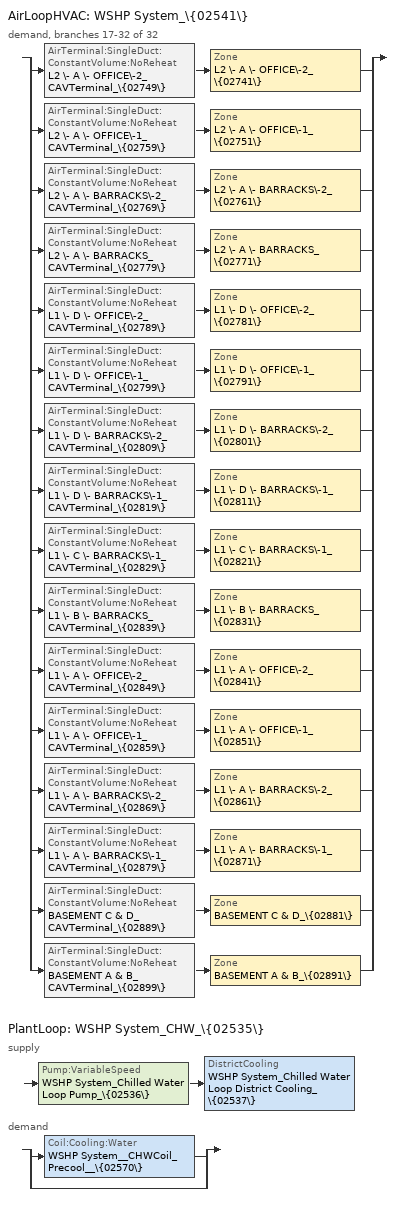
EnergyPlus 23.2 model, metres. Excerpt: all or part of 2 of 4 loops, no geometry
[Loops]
AirLoopHVAC 'WSHP System_\{02541\}'
 demand, branches 17-32 of 32: split
  | AirTerminal:SingleDuct:ConstantVolume:NoReheat 'L2 \- A \- OFFICE\-2_CAVTerminal_\{02749\}' > Zone 'L2 \- A \- OFFICE\-2_\{02741\}'
  | AirTerminal:SingleDuct:ConstantVolume:NoReheat 'L2 \- A \- OFFICE\-1_CAVTerminal_\{02759\}' > Zone 'L2 \- A \- OFFICE\-1_\{02751\}'
  | AirTerminal:SingleDuct:ConstantVolume:NoReheat 'L2 \- A \- BARRACKS\-2_CAVTerminal_\{02769\}' > Zone 'L2 \- A \- BARRACKS\-2_\{02761\}'
  | AirTerminal:SingleDuct:ConstantVolume:NoReheat 'L2 \- A \- BARRACKS_CAVTerminal_\{02779\}' > Zone 'L2 \- A \- BARRACKS_\{02771\}'
  | AirTerminal:SingleDuct:ConstantVolume:NoReheat 'L1 \- D \- OFFICE\-2_CAVTerminal_\{02789\}' > Zone 'L1 \- D \- OFFICE\-2_\{02781\}'
  | AirTerminal:SingleDuct:ConstantVolume:NoReheat 'L1 \- D \- OFFICE\-1_CAVTerminal_\{02799\}' > Zone 'L1 \- D \- OFFICE\-1_\{02791\}'
  | AirTerminal:SingleDuct:ConstantVolume:NoReheat 'L1 \- D \- BARRACKS\-2_CAVTerminal_\{02809\}' > Zone 'L1 \- D \- BARRACKS\-2_\{02801\}'
  | AirTerminal:SingleDuct:ConstantVolume:NoReheat 'L1 \- D \- BARRACKS\-1_CAVTerminal_\{02819\}' > Zone 'L1 \- D \- BARRACKS\-1_\{02811\}'
  | AirTerminal:SingleDuct:ConstantVolume:NoReheat 'L1 \- C \- BARRACKS\-1_CAVTerminal_\{02829\}' > Zone 'L1 \- C \- BARRACKS\-1_\{02821\}'
  | AirTerminal:SingleDuct:ConstantVolume:NoReheat 'L1 \- B \- BARRACKS_CAVTerminal_\{02839\}' > Zone 'L1 \- B \- BARRACKS_\{02831\}'
  | AirTerminal:SingleDuct:ConstantVolume:NoReheat 'L1 \- A \- OFFICE\-2_CAVTerminal_\{02849\}' > Zone 'L1 \- A \- OFFICE\-2_\{02841\}'
  | AirTerminal:SingleDuct:ConstantVolume:NoReheat 'L1 \- A \- OFFICE\-1_CAVTerminal_\{02859\}' > Zone 'L1 \- A \- OFFICE\-1_\{02851\}'
  | AirTerminal:SingleDuct:ConstantVolume:NoReheat 'L1 \- A \- BARRACKS\-2_CAVTerminal_\{02869\}' > Zone 'L1 \- A \- BARRACKS\-2_\{02861\}'
  | AirTerminal:SingleDuct:ConstantVolume:NoReheat 'L1 \- A \- BARRACKS\-1_CAVTerminal_\{02879\}' > Zone 'L1 \- A \- BARRACKS\-1_\{02871\}'
  | AirTerminal:SingleDuct:ConstantVolume:NoReheat 'BASEMENT C & D_CAVTerminal_\{02889\}' > Zone 'BASEMENT C & D_\{02881\}'
  | AirTerminal:SingleDuct:ConstantVolume:NoReheat 'BASEMENT A & B_CAVTerminal_\{02899\}' > Zone 'BASEMENT A & B_\{02891\}'
PlantLoop 'WSHP System_CHW_\{02535\}'
 supply: Pump:VariableSpeed 'WSHP System_Chilled Water Loop Pump_\{02536\}' > DistrictCooling 'WSHP System_Chilled Water Loop District Cooling_\{02537\}'
 demand: split
  | Coil:Cooling:Water 'WSHP System__CHWCoil_Precool__\{02570\}'
  | bypass
[ZoneControl:Thermostat] Temperature Difference Between Cutout And Setpoint {deltaC}=0
Name | Zone or ZoneList | Control Type Schedule | Control 1
BASEMENT A & B_\{02891\} Thermostat | BASEMENT A & B_\{02891\} | BASEMENT A & B_\{02891\} Thermostat Schedule | WSHP System_Tstat_\{00030\} 31
BASEMENT C & D_\{02881\} Thermostat | BASEMENT C & D_\{02881\} | BASEMENT C & D_\{02881\} Thermostat Schedule | WSHP System_Tstat_\{00030\} 30
L1 \- A \- BARRACKS\-1_\{02871\} Thermostat | L1 \- A \- BARRACKS\-1_\{02871\} | L1 \- A \- BARRACKS\-1_\{02871\} Thermostat Schedule | WSHP System_Tstat_\{00030\} 29
L1 \- A \- BARRACKS\-2_\{02861\} Thermostat | L1 \- A \- BARRACKS\-2_\{02861\} | L1 \- A \- BARRACKS\-2_\{02861\} Thermostat Schedule | WSHP System_Tstat_\{00030\} 28
L1 \- A \- OFFICE\-1_\{02851\} Thermostat | L1 \- A \- OFFICE\-1_\{02851\} | L1 \- A \- OFFICE\-1_\{02851\} Thermostat Schedule | WSHP System_Tstat_\{00030\} 27
L1 \- A \- OFFICE\-2_\{02841\} Thermostat | L1 \- A \- OFFICE\-2_\{02841\} | L1 \- A \- OFFICE\-2_\{02841\} Thermostat Schedule | WSHP System_Tstat_\{00030\} 26
L1 \- B \- BARRACKS_\{02831\} Thermostat | L1 \- B \- BARRACKS_\{02831\} | L1 \- B \- BARRACKS_\{02831\} Thermostat Schedule | WSHP System_Tstat_\{00030\} 25
L1 \- C \- BARRACKS\-1_\{02821\} Thermostat | L1 \- C \- BARRACKS\-1_\{02821\} | L1 \- C \- BARRACKS\-1_\{02821\} Thermostat Schedule | WSHP System_Tstat_\{00030\} 24
L1 \- D \- BARRACKS\-1_\{02811\} Thermostat | L1 \- D \- BARRACKS\-1_\{02811\} | L1 \- D \- BARRACKS\-1_\{02811\} Thermostat Schedule | WSHP System_Tstat_\{00030\} 23
L1 \- D \- BARRACKS\-2_\{02801\} Thermostat | L1 \- D \- BARRACKS\-2_\{02801\} | L1 \- D \- BARRACKS\-2_\{02801\} Thermostat Schedule | WSHP System_Tstat_\{00030\} 22
L1 \- D \- OFFICE\-1_\{02791\} Thermostat | L1 \- D \- OFFICE\-1_\{02791\} | L1 \- D \- OFFICE\-1_\{02791\} Thermostat Schedule | WSHP System_Tstat_\{00030\} 21
L1 \- D \- OFFICE\-2_\{02781\} Thermostat | L1 \- D \- OFFICE\-2_\{02781\} | L1 \- D \- OFFICE\-2_\{02781\} Thermostat Schedule | WSHP System_Tstat_\{00030\} 20
L2 \- A \- BARRACKS\-2_\{02761\} Thermostat | L2 \- A \- BARRACKS\-2_\{02761\} | L2 \- A \- BARRACKS\-2_\{02761\} Thermostat Schedule | WSHP System_Tstat_\{00030\} 18
L2 \- A \- BARRACKS_\{02771\} Thermostat | L2 \- A \- BARRACKS_\{02771\} | L2 \- A \- BARRACKS_\{02771\} Thermostat Schedule | WSHP System_Tstat_\{00030\} 19
L2 \- A \- OFFICE\-1_\{02751\} Thermostat | L2 \- A \- OFFICE\-1_\{02751\} | L2 \- A \- OFFICE\-1_\{02751\} Thermostat Schedule | WSHP System_Tstat_\{00030\} 17
L2 \- A \- OFFICE\-2_\{02741\} Thermostat | L2 \- A \- OFFICE\-2_\{02741\} | L2 \- A \- OFFICE\-2_\{02741\} Thermostat Schedule | WSHP System_Tstat_\{00030\} 16
[ThermostatSetpoint:DualSetpoint] Heating Setpoint Temperature Schedule=Default Fan/Thermostat Schedule_HtgSp_\{00049\}; Cooling Setpoint Temperature Schedule=Default Fan/Thermostat Schedule_ClgSp_\{00031\}
WSHP System_Tstat_\{00030\} 31; WSHP System_Tstat_\{00030\} 30; WSHP System_Tstat_\{00030\} 29; WSHP System_Tstat_\{00030\} 28; WSHP System_Tstat_\{00030\} 27; WSHP System_Tstat_\{00030\} 26; WSHP System_Tstat_\{00030\} 25; WSHP System_Tstat_\{00030\} 24; WSHP System_Tstat_\{00030\} 23; WSHP System_Tstat_\{00030\} 22; WSHP System_Tstat_\{00030\} 21; WSHP System_Tstat_\{00030\} 20; WSHP System_Tstat_\{00030\} 18; WSHP System_Tstat_\{00030\} 19; WSHP System_Tstat_\{00030\} 17; WSHP System_Tstat_\{00030\} 16
[ZoneControl:ContaminantController] Carbon Dioxide Control Availability Schedule=WSHP System_DCV_Schedule_\{02563\}
Name | Zone | Carbon Dioxide Setpoint Schedule | Minimum Carbon Dioxide Concentration Schedule | Maximum Carbon Dioxide Concentration Schedule
Zone Control Contaminant Controller 32 | BASEMENT A & B_\{02891\} | Schedule_SchType_Constant_\{02893\} | Schedule_SchType_Constant_\{02892\} | Schedule_SchType_Constant_\{02893\}
Zone Control Contaminant Controller 31 | BASEMENT C & D_\{02881\} | Schedule_SchType_Constant_\{02883\} | Schedule_SchType_Constant_\{02882\} | Schedule_SchType_Constant_\{02883\}
Zone Control Contaminant Controller 30 | L1 \- A \- BARRACKS\-1_\{02871\} | Schedule_SchType_Constant_\{02873\} | Schedule_SchType_Constant_\{02872\} | Schedule_SchType_Constant_\{02873\}
Zone Control Contaminant Controller 29 | L1 \- A \- BARRACKS\-2_\{02861\} | Schedule_SchType_Constant_\{02863\} | Schedule_SchType_Constant_\{02862\} | Schedule_SchType_Constant_\{02863\}
Zone Control Contaminant Controller 28 | L1 \- A \- OFFICE\-1_\{02851\} | Schedule_SchType_Constant_\{02853\} | Schedule_SchType_Constant_\{02852\} | Schedule_SchType_Constant_\{02853\}
Zone Control Contaminant Controller 27 | L1 \- A \- OFFICE\-2_\{02841\} | Schedule_SchType_Constant_\{02843\} | Schedule_SchType_Constant_\{02842\} | Schedule_SchType_Constant_\{02843\}
Zone Control Contaminant Controller 26 | L1 \- B \- BARRACKS_\{02831\} | Schedule_SchType_Constant_\{02833\} | Schedule_SchType_Constant_\{02832\} | Schedule_SchType_Constant_\{02833\}
Zone Control Contaminant Controller 25 | L1 \- C \- BARRACKS\-1_\{02821\} | Schedule_SchType_Constant_\{02823\} | Schedule_SchType_Constant_\{02822\} | Schedule_SchType_Constant_\{02823\}
Zone Control Contaminant Controller 24 | L1 \- D \- BARRACKS\-1_\{02811\} | Schedule_SchType_Constant_\{02813\} | Schedule_SchType_Constant_\{02812\} | Schedule_SchType_Constant_\{02813\}
Zone Control Contaminant Controller 23 | L1 \- D \- BARRACKS\-2_\{02801\} | Schedule_SchType_Constant_\{02803\} | Schedule_SchType_Constant_\{02802\} | Schedule_SchType_Constant_\{02803\}
Zone Control Contaminant Controller 22 | L1 \- D \- OFFICE\-1_\{02791\} | Schedule_SchType_Constant_\{02793\} | Schedule_SchType_Constant_\{02792\} | Schedule_SchType_Constant_\{02793\}
Zone Control Contaminant Controller 21 | L1 \- D \- OFFICE\-2_\{02781\} | Schedule_SchType_Constant_\{02783\} | Schedule_SchType_Constant_\{02782\} | Schedule_SchType_Constant_\{02783\}
Zone Control Contaminant Controller 19 | L2 \- A \- BARRACKS\-2_\{02761\} | Schedule_SchType_Constant_\{02763\} | Schedule_SchType_Constant_\{02762\} | Schedule_SchType_Constant_\{02763\}
Zone Control Contaminant Controller 20 | L2 \- A \- BARRACKS_\{02771\} | Schedule_SchType_Constant_\{02773\} | Schedule_SchType_Constant_\{02772\} | Schedule_SchType_Constant_\{02773\}
Zone Control Contaminant Controller 18 | L2 \- A \- OFFICE\-1_\{02751\} | Schedule_SchType_Constant_\{02753\} | Schedule_SchType_Constant_\{02752\} | Schedule_SchType_Constant_\{02753\}
Zone Control Contaminant Controller 17 | L2 \- A \- OFFICE\-2_\{02741\} | Schedule_SchType_Constant_\{02743\} | Schedule_SchType_Constant_\{02742\} | Schedule_SchType_Constant_\{02743\}
[AirTerminal:SingleDuct:ConstantVolume:NoReheat] Availability Schedule=Always On Discrete
Name | Maximum Air Flow Rate {m3/s}
BASEMENT A & B_CAVTerminal_\{02899\} | 0.545493
BASEMENT C & D_CAVTerminal_\{02889\} | 0.594374
L1 \- A \- BARRACKS\-1_CAVTerminal_\{02879\}; L2 \- A \- BARRACKS_CAVTerminal_\{02779\} | 0.0816309
L1 \- A \- BARRACKS\-2_CAVTerminal_\{02869\}; L2 \- A \- BARRACKS\-2_CAVTerminal_\{02769\} | 0.199377
L1 \- A \- OFFICE\-1_CAVTerminal_\{02859\}; L2 \- A \- OFFICE\-1_CAVTerminal_\{02759\} | 0.0994883
L1 \- A \- OFFICE\-2_CAVTerminal_\{02849\}; L2 \- A \- OFFICE\-2_CAVTerminal_\{02749\} | 0.131578
L1 \- B \- BARRACKS_CAVTerminal_\{02839\} | 0.304774
L1 \- C \- BARRACKS\-1_CAVTerminal_\{02829\} | 0.358275
L1 \- D \- BARRACKS\-1_CAVTerminal_\{02819\} | 0.205262
L1 \- D \- BARRACKS\-2_CAVTerminal_\{02809\} | 0.0774239
L1 \- D \- OFFICE\-1_CAVTerminal_\{02799\} | 0.131767
L1 \- D \- OFFICE\-2_CAVTerminal_\{02789\} | 0.0964843
[Zone equipment]
BASEMENT A & B_\{02891\}: BASEMENT A & B_CAVTerminal_\{02899\}, BASEMENT A & B_HVAC_TerminalUnit_\{02898\}
BASEMENT C & D_\{02881\}: BASEMENT C & D_CAVTerminal_\{02889\}, BASEMENT C & D_HVAC_TerminalUnit_\{02888\}
L1 \- A \- BARRACKS\-1_\{02871\}: L1 \- A \- BARRACKS\-1_CAVTerminal_\{02879\}, L1 \- A \- BARRACKS\-1_HVAC_TerminalUnit_\{02878\}
L1 \- A \- BARRACKS\-2_\{02861\}: L1 \- A \- BARRACKS\-2_CAVTerminal_\{02869\}, L1 \- A \- BARRACKS\-2_HVAC_TerminalUnit_\{02868\}
L1 \- A \- OFFICE\-1_\{02851\}: L1 \- A \- OFFICE\-1_CAVTerminal_\{02859\}, L1 \- A \- OFFICE\-1_HVAC_TerminalUnit_\{02858\}
L1 \- A \- OFFICE\-2_\{02841\}: L1 \- A \- OFFICE\-2_CAVTerminal_\{02849\}, L1 \- A \- OFFICE\-2_HVAC_TerminalUnit_\{02848\}
L1 \- B \- BARRACKS_\{02831\}: L1 \- B \- BARRACKS_CAVTerminal_\{02839\}, L1 \- B \- BARRACKS_HVAC_TerminalUnit_\{02838\}
L1 \- C \- BARRACKS\-1_\{02821\}: L1 \- C \- BARRACKS\-1_CAVTerminal_\{02829\}, L1 \- C \- BARRACKS\-1_HVAC_TerminalUnit_\{02828\}
L1 \- D \- BARRACKS\-1_\{02811\}: L1 \- D \- BARRACKS\-1_CAVTerminal_\{02819\}, L1 \- D \- BARRACKS\-1_HVAC_TerminalUnit_\{02818\}
L1 \- D \- BARRACKS\-2_\{02801\}: L1 \- D \- BARRACKS\-2_CAVTerminal_\{02809\}, L1 \- D \- BARRACKS\-2_HVAC_TerminalUnit_\{02808\}
L1 \- D \- OFFICE\-1_\{02791\}: L1 \- D \- OFFICE\-1_CAVTerminal_\{02799\}, L1 \- D \- OFFICE\-1_HVAC_TerminalUnit_\{02798\}
L1 \- D \- OFFICE\-2_\{02781\}: L1 \- D \- OFFICE\-2_CAVTerminal_\{02789\}, L1 \- D \- OFFICE\-2_HVAC_TerminalUnit_\{02788\}
L2 \- A \- BARRACKS\-2_\{02761\}: L2 \- A \- BARRACKS\-2_CAVTerminal_\{02769\}, L2 \- A \- BARRACKS\-2_HVAC_TerminalUnit_\{02768\}
L2 \- A \- BARRACKS_\{02771\}: L2 \- A \- BARRACKS_CAVTerminal_\{02779\}, L2 \- A \- BARRACKS_HVAC_TerminalUnit_\{02778\}
L2 \- A \- OFFICE\-1_\{02751\}: L2 \- A \- OFFICE\-1_CAVTerminal_\{02759\}, L2 \- A \- OFFICE\-1_HVAC_TerminalUnit_\{02758\}
L2 \- A \- OFFICE\-2_\{02741\}: L2 \- A \- OFFICE\-2_CAVTerminal_\{02749\}, L2 \- A \- OFFICE\-2_HVAC_TerminalUnit_\{02748\}
[Sizing:Zone] Zone Cooling Design Supply Air Temperature Input Method=SupplyAirTemperature; Zone Cooling Design Supply Air Temperature {C}=14.4444; Zone Cooling Design Supply Air Temperature Difference {deltaC}=11.11; Zone Heating Design Supply Air Temperature Input Method=SupplyAirTemperature; Zone Heating Design Supply Air Temperature {C}=37.7778; Zone Heating Design Supply Air Temperature Difference {deltaC}=11.11; Zone Cooling Design Supply Air Humidity Ratio {kgWater/kgDryAir}=0.0085; Zone Heating Design Supply Air Humidity Ratio {kgWater/kgDryAir}=0.008; Cooling Design Air Flow Method=Flow/Zone; Cooling Minimum Air Flow per Zone Floor Area {m3/s-m2}=0.000762; Cooling Minimum Air Flow {m3/s}=0; Cooling Minimum Air Flow Fraction=0; Heating Design Air Flow Method=Flow/Zone; Heating Maximum Air Flow per Zone Floor Area {m3/s-m2}=0.002032; Heating Maximum Air Flow {m3/s}=0.141576; Heating Maximum Air Flow Fraction=0.3; Account for Dedicated Outdoor Air System=No; Zone Load Sizing Method=Sensible Load Only No Latent Load; Zone Latent Cooling Design Supply Air Humidity Ratio Input Method=HumidityRatioDifference; Zone Cooling Design Supply Air Humidity Ratio Difference {kgWater/kgDryAir}=0.005; Zone Latent Heating Design Supply Air Humidity Ratio Input Method=HumidityRatioDifference; Zone Humidification Design Supply Air Humidity Ratio Difference {kgWater/kgDryAir}=0.005
Name | Design Specification Outdoor Air Object | Cooling Design Air Flow Rate {m3/s} | Heating Design Air Flow Rate {m3/s}
BASEMENT A & B_\{02891\} | BASEMENT A & B_\{02891\} DSOA Space List | 1.05947 | 1.05947
BASEMENT C & D_\{02881\} | BASEMENT C & D_\{02881\} DSOA Space List | 1.15998 | 1.15998
L1 \- A \- BARRACKS\-1_\{02871\} | L1 \- A \- BARRACKS\-1_\{02871\} DSOA Space List | 0.729998 | 0.729998
L1 \- A \- BARRACKS\-2_\{02861\} | L1 \- A \- BARRACKS\-2_\{02861\} DSOA Space List | 1.76791 | 1.76791
L1 \- A \- OFFICE\-1_\{02851\} | L1 \- A \- OFFICE\-1_\{02851\} DSOA Space List | 0.70958 | 0.70958
L1 \- A \- OFFICE\-2_\{02841\} | L1 \- A \- OFFICE\-2_\{02841\} DSOA Space List | 1.1646 | 1.1646
L1 \- B \- BARRACKS_\{02831\} | L1 \- B \- BARRACKS_\{02831\} DSOA Space List | 2.98649 | 2.98649
L1 \- C \- BARRACKS\-1_\{02821\} | L1 \- C \- BARRACKS\-1_\{02821\} DSOA Space List | 3.31447 | 3.31447
L1 \- D \- BARRACKS\-1_\{02811\} | L1 \- D \- BARRACKS\-1_\{02811\} DSOA Space List | 1.93286 | 1.93286
L1 \- D \- BARRACKS\-2_\{02801\} | L1 \- D \- BARRACKS\-2_\{02801\} DSOA Space List | 0.724458 | 0.724458
L1 \- D \- OFFICE\-1_\{02791\} | L1 \- D \- OFFICE\-1_\{02791\} DSOA Space List | 1.26123 | 1.26123
L1 \- D \- OFFICE\-2_\{02781\} | L1 \- D \- OFFICE\-2_\{02781\} DSOA Space List | 0.741937 | 0.741937
L2 \- A \- BARRACKS\-2_\{02761\} | L2 \- A \- BARRACKS\-2_\{02761\} DSOA Space List | 1.83084 | 1.83084
L2 \- A \- BARRACKS_\{02771\} | L2 \- A \- BARRACKS_\{02771\} DSOA Space List | 0.686121 | 0.686121
L2 \- A \- OFFICE\-1_\{02751\} | L2 \- A \- OFFICE\-1_\{02751\} DSOA Space List | 0.616588 | 0.616588
L2 \- A \- OFFICE\-2_\{02741\} | L2 \- A \- OFFICE\-2_\{02741\} DSOA Space List | 1.04084 | 1.04084
[DesignSpecification:OutdoorAir] Outdoor Air Method=Sum; Outdoor Air Flow per Person {m3/s-person}=0; Outdoor Air Flow per Zone Floor Area {m3/s-m2}=0; Outdoor Air Flow Air Changes per Hour {1/hr}=0
Name | Outdoor Air Flow per Zone {m3/s}
BASEMENT A & B_\\\{02891\\\}_DesignSpecOA_\{02900\} | 0.545493
BASEMENT C & D_\\\{02881\\\}_DesignSpecOA_\{02890\} | 0.594374
L1 \\\- A \\\- BARRACKS\\\-1_\\\{02871\\\}_DesignSpecOA_\{02880\}; L2 \\\- A \\\- BARRACKS_\\\{02771\\\}_DesignSpecOA_\{02780\} | 0.0816309
L1 \\\- A \\\- BARRACKS\\\-2_\\\{02861\\\}_DesignSpecOA_\{02870\}; L2 \\\- A \\\- BARRACKS\\\-2_\\\{02761\\\}_DesignSpecOA_\{02770\} | 0.199377
L1 \\\- A \\\- OFFICE\\\-1_\\\{02851\\\}_DesignSpecOA_\{02860\}; L2 \\\- A \\\- OFFICE\\\-1_\\\{02751\\\}_DesignSpecOA_\{02760\} | 0.0994883
L1 \\\- A \\\- OFFICE\\\-2_\\\{02841\\\}_DesignSpecOA_\{02850\}; L2 \\\- A \\\- OFFICE\\\-2_\\\{02741\\\}_DesignSpecOA_\{02750\} | 0.131578
L1 \\\- B \\\- BARRACKS_\\\{02831\\\}_DesignSpecOA_\{02840\} | 0.304774
L1 \\\- C \\\- BARRACKS\\\-1_\\\{02821\\\}_DesignSpecOA_\{02830\} | 0.358275
L1 \\\- D \\\- BARRACKS\\\-1_\\\{02811\\\}_DesignSpecOA_\{02820\} | 0.205262
L1 \\\- D \\\- BARRACKS\\\-2_\\\{02801\\\}_DesignSpecOA_\{02810\} | 0.0774239
L1 \\\- D \\\- OFFICE\\\-1_\\\{02791\\\}_DesignSpecOA_\{02800\} | 0.131767
L1 \\\- D \\\- OFFICE\\\-2_\\\{02781\\\}_DesignSpecOA_\{02790\} | 0.0964843
[DesignSpecification:OutdoorAir:SpaceList]
Name | Space Name 1 | Space Design Specification Outdoor Air Object Name 1
BASEMENT A & B_\{02891\} DSOA Space List | Extruded Building 83 \- LCCA_LB \- A \- STORAGE_\{01314\} | BASEMENT A & B_\\\{02891\\\}_DesignSpecOA_\{02900\}
BASEMENT C & D_\{02881\} DSOA Space List | Extruded Building 83 \- LCCA_LB \- C \- STORAGE_\{01273\} | BASEMENT C & D_\\\{02881\\\}_DesignSpecOA_\{02890\}
L1 \- A \- BARRACKS\-1_\{02871\} DSOA Space List | Extruded Building 83 \- LCCA_L1 \- A \- BARRACKS\-1_\{00513\} | L1 \\\- A \\\- BARRACKS\\\-1_\\\{02871\\\}_DesignSpecOA_\{02880\}
L1 \- A \- BARRACKS\-2_\{02861\} DSOA Space List | Extruded Building 83 \- LCCA_L1\- A \- BARRACKS\-2_\{00653\} | L1 \\\- A \\\- BARRACKS\\\-2_\\\{02861\\\}_DesignSpecOA_\{02870\}
L1 \- A \- OFFICE\-1_\{02851\} DSOA Space List | Extruded Building 83 \- LCCA_L1 \- A \- OFFICE\-1_\{00540\} | L1 \\\- A \\\- OFFICE\\\-1_\\\{02851\\\}_DesignSpecOA_\{02860\}
L1 \- A \- OFFICE\-2_\{02841\} DSOA Space List | Extruded Building 83 \- LCCA_L1 \- A \- OFFICE\-2_\{00610\} | L1 \\\- A \\\- OFFICE\\\-2_\\\{02841\\\}_DesignSpecOA_\{02850\}
L1 \- B \- BARRACKS_\{02831\} DSOA Space List | Extruded Building 83 \- LCCA_L1 \- B \- BARRACKS_\{00424\} | L1 \\\- B \\\- BARRACKS_\\\{02831\\\}_DesignSpecOA_\{02840\}
L1 \- C \- BARRACKS\-1_\{02821\} DSOA Space List | Extruded Building 83 \- LCCA_L1 \- C \- BARRACKS\-1_\{00327\} | L1 \\\- C \\\- BARRACKS\\\-1_\\\{02821\\\}_DesignSpecOA_\{02830\}
L1 \- D \- BARRACKS\-1_\{02811\} DSOA Space List | Extruded Building 83 \- LCCA_L1 \- D \- BARRACKS\-1_\{00275\} | L1 \\\- D \\\- BARRACKS\\\-1_\\\{02811\\\}_DesignSpecOA_\{02820\}
L1 \- D \- BARRACKS\-2_\{02801\} DSOA Space List | Extruded Building 83 \- LCCA_L1 \- D \- BARRACKS\-2_\{00158\} | L1 \\\- D \\\- BARRACKS\\\-2_\\\{02801\\\}_DesignSpecOA_\{02810\}
L1 \- D \- OFFICE\-1_\{02791\} DSOA Space List | Extruded Building 83 \- LCCA_L1 \- D \- OFFICE\-1_\{00227\} | L1 \\\- D \\\- OFFICE\\\-1_\\\{02791\\\}_DesignSpecOA_\{02800\}
L1 \- D \- OFFICE\-2_\{02781\} DSOA Space List | Extruded Building 83 \- LCCA_L1 \- D \- OFFICE\-2_\{00186\} | L1 \\\- D \\\- OFFICE\\\-2_\\\{02781\\\}_DesignSpecOA_\{02790\}
L2 \- A \- BARRACKS\-2_\{02761\} DSOA Space List | Extruded Building 83 \- LCCA_L2\- A \- BARRACKS\-2_\{00779\} | L2 \\\- A \\\- BARRACKS\\\-2_\\\{02761\\\}_DesignSpecOA_\{02770\}
L2 \- A \- BARRACKS_\{02771\} DSOA Space List | Extruded Building 83 \- LCCA_L2 \- A \- BARRACKS_\{00829\} | L2 \\\- A \\\- BARRACKS_\\\{02771\\\}_DesignSpecOA_\{02780\}
L2 \- A \- OFFICE\-1_\{02751\} DSOA Space List | Extruded Building 83 \- LCCA_L2 \- A \- OFFICE\-1_\{00856\} | L2 \\\- A \\\- OFFICE\\\-1_\\\{02751\\\}_DesignSpecOA_\{02760\}
L2 \- A \- OFFICE\-2_\{02741\} DSOA Space List | Extruded Building 83 \- LCCA_L2 \- A \- OFFICE\-2_\{00714\} | L2 \\\- A \\\- OFFICE\\\-2_\\\{02741\\\}_DesignSpecOA_\{02750\}
[SetpointManager:Scheduled]
WSHP System_Chilled Water Loop Setpoint Manager_\{02540\}: Control Variable=Temperature; Schedule=WSHP System_Chilled Water Loop Setpoint Schedule_\{02539\}
[PlantLoop]
WSHP System_CHW_\{02535\}: Fluid Type=Water; Plant Equipment Operation Scheme=WSHP System_CHW_\{02535\} Operation Schemes; Maximum Loop Temperature {C}=100; Minimum Loop Temperature {C}=0; Maximum Loop Flow Rate {m3/s}=Autosize; Minimum Loop Flow Rate {m3/s}=0; Plant Loop Volume {m3}=Autocalculate; Load Distribution Scheme=Optimal; Plant Loop Demand Calculation Scheme=SingleSetpoint; Common Pipe Simulation=None
[Sizing:Plant]
WSHP System_CHW_\{02535\}: Loop Type=Cooling; Design Loop Exit Temperature {C}=6.66667; Loop Design Temperature Difference {deltaC}=5.55556; Sizing Option=noncoincident; Zone Timesteps in Averaging Window=1; Coincident Sizing Factor Mode=None
[Pump:VariableSpeed]
WSHP System_Chilled Water Loop Pump_\{02536\}: Design Maximum Flow Rate {m3/s}=Autosize; Design Pump Head {Pa}=7e-07; Design Power Consumption {W}=Autosize; Motor Efficiency=0.9; Fraction of Motor Inefficiencies to Fluid Stream=0; Coefficient 1 of the Part Load Performance Curve=0; Coefficient 2 of the Part Load Performance Curve=1; Coefficient 3 of the Part Load Performance Curve=0; Coefficient 4 of the Part Load Performance Curve=0; Design Minimum Flow Rate {m3/s}=0; Pump Control Type=Intermittent; Skin Loss Radiative Fraction=0.5; Design Power Sizing Method=PowerPerFlow; Design Electric Power per Unit Flow Rate {W/(m3/s)}=1e-06; Design Shaft Power per Unit Flow Rate per Unit Head {W/((m3/s)-Pa)}=1.28205; Design Minimum Flow Rate Fraction=0
[DistrictCooling]
WSHP System_Chilled Water Loop District Cooling_\{02537\}: Nominal Capacity {W}=100000000; Capacity Fraction Schedule=Always On Continuous 5
[PlantEquipmentOperationSchemes]
WSHP System_CHW_\{02535\} Operation Schemes: Control Scheme Object Type 1=PlantEquipmentOperation:CoolingLoad; Control Scheme Name 1=WSHP System_CHW_\{02535\} Cooling Operation Scheme; Control Scheme Schedule Name 1=Always On Discrete
[PlantEquipmentOperation:CoolingLoad]
WSHP System_CHW_\{02535\} Cooling Operation Scheme: Load Range Lower Limit 1 {W}=0; Load Range Upper Limit 1 {W}=1000000000; Range Equipment List Name 1=WSHP System_CHW_\{02535\} Cooling Equipment List
[PlantEquipmentList]
WSHP System_CHW_\{02535\} Cooling Equipment List: DistrictCooling, WSHP System_Chilled Water Loop District Cooling_\{02537\}
[EnergyManagementSystem:Sensor] Output:Variable or Output:Meter=Zone Air CO2 Concentration
Name | Output:Variable or Output:Meter Index Key
ZoneCO2_2922 | L2 \- A \- OFFICE\-2_\{02741\}
ZoneCO2_2923 | L2 \- A \- OFFICE\-1_\{02751\}
ZoneCO2_2924 | L2 \- A \- BARRACKS\-2_\{02761\}
ZoneCO2_2925 | L2 \- A \- BARRACKS_\{02771\}
ZoneCO2_2926 | L1 \- D \- OFFICE\-2_\{02781\}
ZoneCO2_2927 | L1 \- D \- OFFICE\-1_\{02791\}
ZoneCO2_2928 | L1 \- D \- BARRACKS\-2_\{02801\}
ZoneCO2_2929 | L1 \- D \- BARRACKS\-1_\{02811\}
ZoneCO2_2930 | L1 \- C \- BARRACKS\-1_\{02821\}
ZoneCO2_2931 | L1 \- B \- BARRACKS_\{02831\}
ZoneCO2_2932 | L1 \- A \- OFFICE\-2_\{02841\}
ZoneCO2_2933 | L1 \- A \- OFFICE\-1_\{02851\}
ZoneCO2_2934 | L1 \- A \- BARRACKS\-2_\{02861\}
ZoneCO2_2935 | L1 \- A \- BARRACKS\-1_\{02871\}
ZoneCO2_2936 | BASEMENT C & D_\{02881\}
ZoneCO2_2937 | BASEMENT A & B_\{02891\}
[Schedule:Year]
Default Fan/Thermostat Schedule_HtgSp_\{00049\}: Schedule_1331628668_\{00066\}, 1, 1, 12, 31
Default Fan/Thermostat Schedule_ClgSp_\{00031\}: Schedule_1331628668_\{00048\}, 1, 1, 12, 31
WSHP System_DCV_Schedule_\{02563\}: Schedule_1331628668_\{02568\}, 1, 1, 12, 31
[Schedule:Week:Daily]
Schedule_1331628668_\{00066\}: Default Fan/Thermostat Schedule_Profile_Profile_4_HtgSp_UnoccupiedAvailable_\{00062\}_\{00063\}, Default Fan/Thermostat Schedule_Profile_Profile_2_HtgSp_UnoccupiedAvailable_\{00054\}_\{00055\}, Default Fan/Thermostat Schedule_Profile_Profile_2_HtgSp_UnoccupiedAvailable_\{00054\}_\{00055\}, Default Fan/Thermostat Schedule_Profile_Profile_2_HtgSp_UnoccupiedAvailable_\{00054\}_\{00055\}, Default Fan/Thermostat Schedule_Profile_Profile_2_HtgSp_UnoccupiedAvailable_\{00054\}_\{00055\}, Default Fan/Thermostat Schedule_Profile_Profile_2_HtgSp_UnoccupiedAvailable_\{00054\}_\{00055\}, Default Fan/Thermostat Schedule_Profile_Profile_3_HtgSp_UnoccupiedAvailable_\{00058\}_\{00059\}, Default Fan/Thermostat Schedule_Profile_Profile_4_HtgSp_UnoccupiedAvailable_\{00062\}_\{00063\}, Default Fan/Thermostat Schedule_Profile_Profile_1_HtgSp_UnoccupiedAvailable_\{00050\}_\{00051\}, WSHP System_Thermostat_HtgSp_at_WDD, Default Fan/Thermostat Schedule_Profile_Profile_4_HtgSp_UnoccupiedAvailable_\{00062\}_\{00063\}, Default Fan/Thermostat Schedule_Profile_Profile_4_HtgSp_UnoccupiedAvailable_\{00062\}_\{00063\}
Schedule_1331628668_\{00048\}: Default Fan/Thermostat Schedule_Profile_Profile_4_ClgSp_UnoccupiedAvailable_\{00044\}_\{00045\}, Default Fan/Thermostat Schedule_Profile_Profile_2_ClgSp_UnoccupiedAvailable_\{00036\}_\{00037\}, Default Fan/Thermostat Schedule_Profile_Profile_2_ClgSp_UnoccupiedAvailable_\{00036\}_\{00037\}, Default Fan/Thermostat Schedule_Profile_Profile_2_ClgSp_UnoccupiedAvailable_\{00036\}_\{00037\}, Default Fan/Thermostat Schedule_Profile_Profile_2_ClgSp_UnoccupiedAvailable_\{00036\}_\{00037\}, Default Fan/Thermostat Schedule_Profile_Profile_2_ClgSp_UnoccupiedAvailable_\{00036\}_\{00037\}, Default Fan/Thermostat Schedule_Profile_Profile_3_ClgSp_UnoccupiedAvailable_\{00040\}_\{00041\}, Default Fan/Thermostat Schedule_Profile_Profile_4_ClgSp_UnoccupiedAvailable_\{00044\}_\{00045\}, Default Fan/Thermostat Schedule_Profile_Profile_1_ClgSp_UnoccupiedAvailable_\{00032\}_\{00033\}, WSHP System_Thermostat_ClgSp_at_WDD, Default Fan/Thermostat Schedule_Profile_Profile_4_ClgSp_UnoccupiedAvailable_\{00044\}_\{00045\}, Default Fan/Thermostat Schedule_Profile_Profile_4_ClgSp_UnoccupiedAvailable_\{00044\}_\{00045\}
Schedule_1331628668_\{02568\}: Schedule1331628668_Profile_Profile_4_\{02567\}, Schedule1331628668_Profile_Profile_2_\{02565\}, Schedule1331628668_Profile_Profile_2_\{02565\}, Schedule1331628668_Profile_Profile_2_\{02565\}, Schedule1331628668_Profile_Profile_2_\{02565\}, Schedule1331628668_Profile_Profile_2_\{02565\}, Schedule1331628668_Profile_Profile_3_\{02566\}, Schedule1331628668_Profile_Profile_4_\{02567\}, Schedule1331628668_Profile_Profile_1_\{02564\}, Daily_NOTAvailable_\{00002\}, Schedule1331628668_Profile_Profile_4_\{02567\}, Schedule1331628668_Profile_Profile_4_\{02567\}
[Schedule:Day:Interval]
Default Fan/Thermostat Schedule_Profile_Profile_4_HtgSp_UnoccupiedAvailable_\{00062\}_\{00063\}; Default Fan/Thermostat Schedule_Profile_Profile_2_HtgSp_UnoccupiedAvailable_\{00054\}_\{00055\}; Default Fan/Thermostat Schedule_Profile_Profile_3_HtgSp_UnoccupiedAvailable_\{00058\}_\{00059\}; Default Fan/Thermostat Schedule_Profile_Profile_1_HtgSp_UnoccupiedAvailable_\{00050\}_\{00051\}; WSHP System_Thermostat_HtgSp_at_WDD: No, 24:00, 20
Default Fan/Thermostat Schedule_Profile_Profile_4_ClgSp_UnoccupiedAvailable_\{00044\}_\{00045\}; Default Fan/Thermostat Schedule_Profile_Profile_2_ClgSp_UnoccupiedAvailable_\{00036\}_\{00037\}; Default Fan/Thermostat Schedule_Profile_Profile_3_ClgSp_UnoccupiedAvailable_\{00040\}_\{00041\}; Default Fan/Thermostat Schedule_Profile_Profile_1_ClgSp_UnoccupiedAvailable_\{00032\}_\{00033\}; WSHP System_Thermostat_ClgSp_at_WDD: No, 24:00, 25.5556
Daily_NOTAvailable_\{00002\}: No, 24:00, 0
Schedule1331628668_Profile_Profile_1_\{02564\}; Schedule1331628668_Profile_Profile_2_\{02565\}; Schedule1331628668_Profile_Profile_3_\{02566\}; Schedule1331628668_Profile_Profile_4_\{02567\}: No, 24:00, 1
[Schedule:Compact]
BASEMENT A & B_\{02891\} Thermostat Schedule; BASEMENT C & D_\{02881\} Thermostat Schedule; L1 \- A \- BARRACKS\-1_\{02871\} Thermostat Schedule; L1 \- A \- BARRACKS\-2_\{02861\} Thermostat Schedule; L1 \- A \- OFFICE\-1_\{02851\} Thermostat Schedule; L1 \- A \- OFFICE\-2_\{02841\} Thermostat Schedule; L1 \- B \- BARRACKS_\{02831\} Thermostat Schedule; L1 \- C \- BARRACKS\-1_\{02821\} Thermostat Schedule; L1 \- D \- BARRACKS\-1_\{02811\} Thermostat Schedule; L1 \- D \- BARRACKS\-2_\{02801\} Thermostat Schedule; L1 \- D \- OFFICE\-1_\{02791\} Thermostat Schedule; L1 \- D \- OFFICE\-2_\{02781\} Thermostat Schedule; L2 \- A \- BARRACKS\-2_\{02761\} Thermostat Schedule; L2 \- A \- BARRACKS_\{02771\} Thermostat Schedule; L2 \- A \- OFFICE\-1_\{02751\} Thermostat Schedule; L2 \- A \- OFFICE\-2_\{02741\} Thermostat Schedule: Through: 12/31, For: AllDays, Until: 24:00, 4
[Schedule:Constant]
Name | Hourly Value
Always On Discrete; Always On Continuous 5 | 1
Schedule_SchType_Constant_\{02742\}; Schedule_SchType_Constant_\{02752\}; Schedule_SchType_Constant_\{02762\}; Schedule_SchType_Constant_\{02772\}; Schedule_SchType_Constant_\{02782\}; Schedule_SchType_Constant_\{02792\}; Schedule_SchType_Constant_\{02802\}; Schedule_SchType_Constant_\{02812\}; Schedule_SchType_Constant_\{02822\}; Schedule_SchType_Constant_\{02832\}; Schedule_SchType_Constant_\{02842\}; Schedule_SchType_Constant_\{02852\}; Schedule_SchType_Constant_\{02862\}; Schedule_SchType_Constant_\{02872\}; Schedule_SchType_Constant_\{02882\}; Schedule_SchType_Constant_\{02892\} | 500
Schedule_SchType_Constant_\{02743\}; Schedule_SchType_Constant_\{02753\}; Schedule_SchType_Constant_\{02763\}; Schedule_SchType_Constant_\{02773\}; Schedule_SchType_Constant_\{02783\}; Schedule_SchType_Constant_\{02793\}; Schedule_SchType_Constant_\{02803\}; Schedule_SchType_Constant_\{02813\}; Schedule_SchType_Constant_\{02823\}; Schedule_SchType_Constant_\{02833\}; Schedule_SchType_Constant_\{02843\}; Schedule_SchType_Constant_\{02853\}; Schedule_SchType_Constant_\{02863\}; Schedule_SchType_Constant_\{02873\}; Schedule_SchType_Constant_\{02883\}; Schedule_SchType_Constant_\{02893\} | 1100
WSHP System_Chilled Water Loop Setpoint Schedule_\{02539\} | 6.66667
